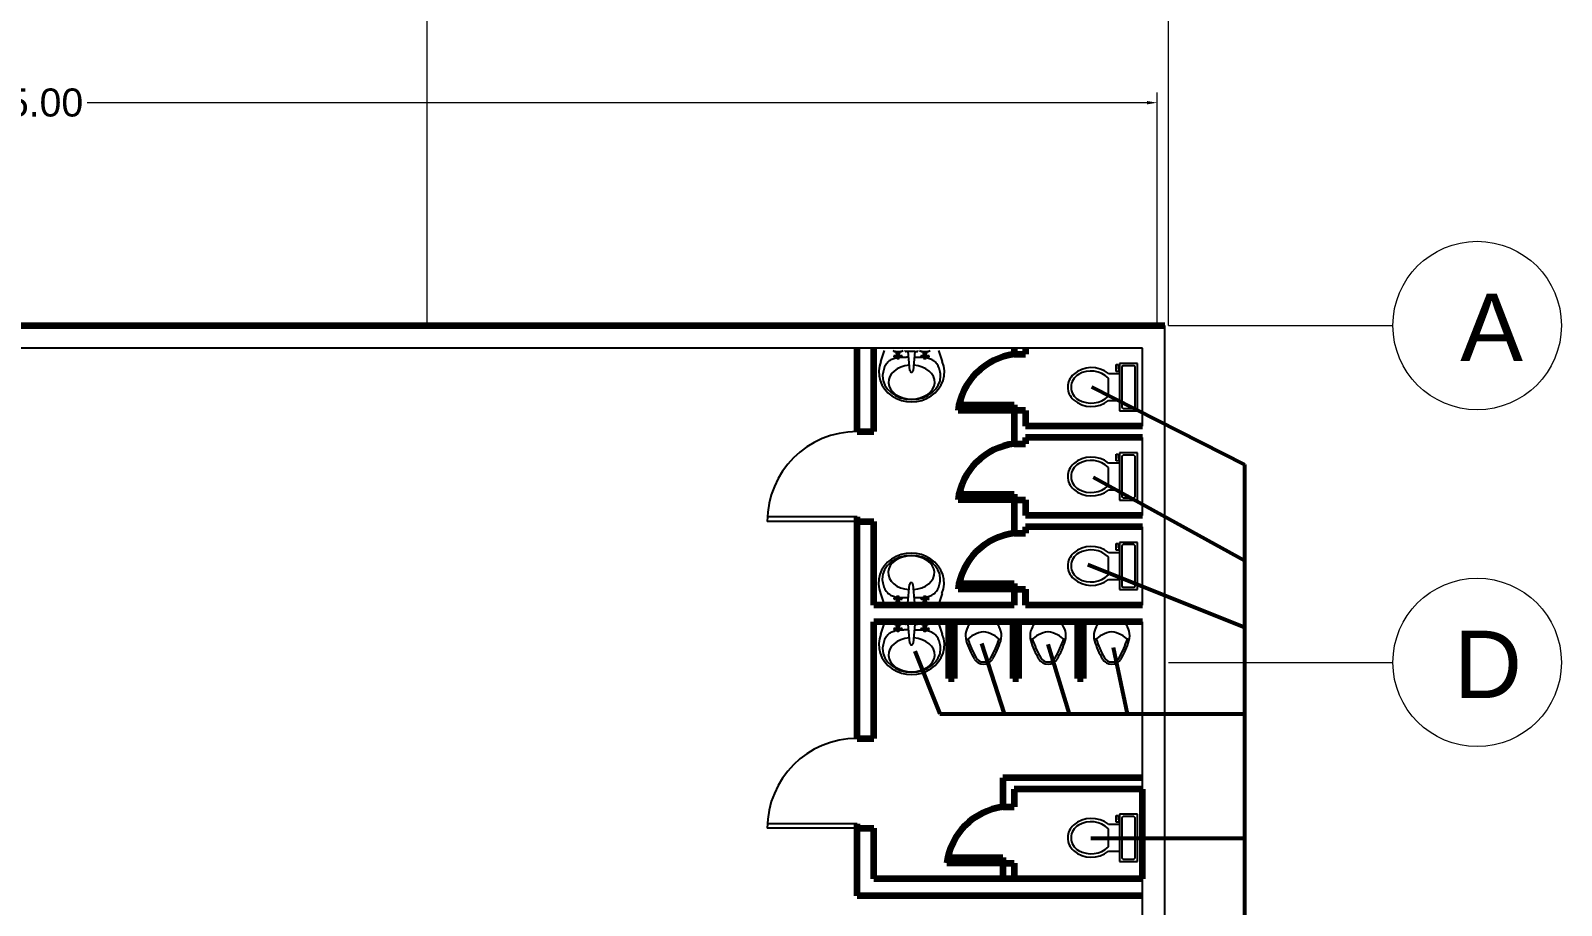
# Model space of a CAD drawing. Header units: millimetres. Extents: x 2391 to 3323, y 1596 to 2537.
# Drawn here: x 2772.21 to 2799.48, y 2111.78 to 2127.35 of the extents above; entities that cross this region are included whole.
import ezdxf

# ---------------------------------------------------------------- set-up
doc = ezdxf.new("R2010")
doc.units = ezdxf.units.MM
for name, color, linetype in [('dimensions', 203, 'Continuous'), ('doors', 31, 'Continuous'), ('doors and windows schedule', 11, 'Continuous'), ('exterior wall', 140, 'Continuous'), ('interior wall', 191, 'Continuous'), ('Lightning text', 211, 'Continuous'), ('Plumbing symbols', 30, 'Continuous')]:
    doc.layers.add(name, color=color, linetype=linetype)
doc.styles.get("Standard").update_dxf_attribs({"font": 'arial.ttf'})

msp = doc.modelspace()

# ---------------------------------------------------------------- linework, layer by layer
at = {"color": 0, "linetype": 'ByBlock'}
for p, q in [((2787.356, 2121.464), (2787.422, 2121.66)), ((2787.568, 2121.66), (2787.586, 2121.648)), ((2787.586, 2121.648), (2787.602, 2121.642)), ((2787.602, 2121.642), (2787.722, 2121.642)), ((2787.615, 2121.637), (2787.602, 2121.642)), ((2787.625, 2121.628), (2787.615, 2121.637)), ((2787.633, 2121.617), (2787.625, 2121.628)), ((2787.692, 2121.62), (2787.632, 2121.62)), ((2787.638, 2121.604), (2787.633, 2121.617)), ((2787.639, 2121.582), (2787.634, 2121.568)), ((2787.639, 2121.59), (2787.638, 2121.604)), ((2787.684, 2121.59), (2787.639, 2121.59)), ((2787.639, 2121.59), (2787.639, 2121.582)), ((2787.639, 2121.582), (2787.684, 2121.582)), ((2787.685, 2121.602), (2787.684, 2121.59)), ((2787.684, 2121.582), (2787.684, 2121.59)), ((2787.69, 2121.568), (2787.684, 2121.582)), ((2787.689, 2121.615), (2787.685, 2121.602)), ((2787.696, 2121.625), (2787.689, 2121.615)), ((2787.705, 2121.634), (2787.696, 2121.625)), ((2787.717, 2121.64), (2787.705, 2121.634)), ((2787.729, 2121.642), (2787.717, 2121.64)), ((2787.722, 2121.642), (2787.733, 2121.643)), ((2787.733, 2121.643), (2787.744, 2121.649)), ((2787.744, 2121.649), (2787.754, 2121.66)), ((2787.784, 2121.66), (2787.785, 2121.652)), ((2787.785, 2121.652), (2787.788, 2121.646)), ((2787.788, 2121.646), (2787.793, 2121.64)), ((2787.793, 2121.64), (2787.799, 2121.637)), ((2787.799, 2121.637), (2787.807, 2121.637)), ((2787.844, 2121.637), (2787.807, 2121.637)), ((2787.964, 2121.637), (2787.844, 2121.637)), ((2787.874, 2121.3), (2787.844, 2121.637)), ((2787.964, 2121.637), (2787.934, 2121.3)), ((2787.964, 2121.637), (2787.994, 2121.637)), ((2787.994, 2121.637), (2788.002, 2121.637)), ((2788.002, 2121.637), (2788.009, 2121.64)), ((2788.009, 2121.64), (2788.014, 2121.645)), ((2788.014, 2121.645), (2788.017, 2121.652)), ((2788.017, 2121.652), (2788.017, 2121.66)), ((2788.048, 2121.66), (2788.066, 2121.648)), ((2788.066, 2121.648), (2788.082, 2121.642)), ((2788.082, 2121.642), (2788.202, 2121.642)), ((2788.095, 2121.637), (2788.082, 2121.642)), ((2788.105, 2121.628), (2788.095, 2121.637)), ((2788.114, 2121.617), (2788.105, 2121.628)), ((2788.172, 2121.62), (2788.112, 2121.62)), ((2788.118, 2121.604), (2788.114, 2121.617)), ((2788.119, 2121.582), (2788.114, 2121.568)), ((2788.119, 2121.59), (2788.118, 2121.604)), ((2788.164, 2121.59), (2788.119, 2121.59)), ((2788.119, 2121.59), (2788.119, 2121.582)), ((2788.119, 2121.582), (2788.164, 2121.582)), ((2788.165, 2121.602), (2788.164, 2121.59)), ((2788.164, 2121.582), (2788.164, 2121.59)), ((2788.17, 2121.568), (2788.164, 2121.582)), ((2788.169, 2121.615), (2788.165, 2121.602)), ((2788.176, 2121.625), (2788.169, 2121.615)), ((2788.186, 2121.634), (2788.176, 2121.625)), ((2788.197, 2121.64), (2788.186, 2121.634)), ((2788.209, 2121.642), (2788.197, 2121.64)), ((2788.202, 2121.642), (2788.214, 2121.643)), ((2788.214, 2121.643), (2788.224, 2121.649)), ((2788.224, 2121.649), (2788.234, 2121.66)), ((2788.452, 2121.464), (2788.387, 2121.66)), ((2787.402, 2121.295), (2787.396, 2121.27)), ((2787.408, 2121.319), (2787.402, 2121.295)), ((2787.416, 2121.342), (2787.408, 2121.319)), ((2787.424, 2121.364), (2787.416, 2121.342)), ((2787.434, 2121.384), (2787.424, 2121.364)), ((2787.424, 2121.364), (2787.424, 2121.364)), ((2787.444, 2121.402), (2787.434, 2121.384)), ((2787.455, 2121.418), (2787.444, 2121.402)), ((2787.467, 2121.434), (2787.455, 2121.418)), ((2787.479, 2121.447), (2787.467, 2121.434)), ((2787.493, 2121.46), (2787.479, 2121.447)), ((2787.507, 2121.471), (2787.493, 2121.46)), ((2787.521, 2121.482), (2787.507, 2121.471)), ((2787.537, 2121.491), (2787.521, 2121.482)), ((2787.521, 2121.482), (2787.521, 2121.482)), ((2787.553, 2121.499), (2787.537, 2121.491)), ((2787.569, 2121.506), (2787.553, 2121.499)), ((2787.586, 2121.512), (2787.569, 2121.506)), ((2787.603, 2121.517), (2787.586, 2121.512)), ((2787.589, 2121.56), (2787.587, 2121.552)), ((2787.587, 2121.552), (2787.589, 2121.545)), ((2787.594, 2121.565), (2787.589, 2121.56)), ((2787.589, 2121.545), (2787.594, 2121.539)), ((2787.602, 2121.567), (2787.594, 2121.565)), ((2787.594, 2121.539), (2787.602, 2121.537)), ((2787.609, 2121.565), (2787.602, 2121.567)), ((2787.602, 2121.537), (2787.609, 2121.539)), ((2787.621, 2121.522), (2787.603, 2121.517)), ((2787.615, 2121.56), (2787.609, 2121.565)), ((2787.609, 2121.539), (2787.615, 2121.545)), ((2787.632, 2121.56), (2787.615, 2121.56)), ((2787.617, 2121.552), (2787.615, 2121.56)), ((2787.615, 2121.545), (2787.617, 2121.552)), ((2787.632, 2121.545), (2787.615, 2121.545)), ((2787.638, 2121.526), (2787.621, 2121.522)), ((2787.634, 2121.568), (2787.632, 2121.552)), ((2787.632, 2121.552), (2787.634, 2121.537)), ((2787.634, 2121.537), (2787.639, 2121.522)), ((2787.639, 2121.522), (2787.65, 2121.517)), ((2787.649, 2121.56), (2787.647, 2121.552)), ((2787.647, 2121.552), (2787.649, 2121.545)), ((2787.654, 2121.565), (2787.649, 2121.56)), ((2787.649, 2121.545), (2787.654, 2121.539)), ((2787.65, 2121.517), (2787.662, 2121.515)), ((2787.662, 2121.567), (2787.654, 2121.565)), ((2787.654, 2121.539), (2787.662, 2121.537)), ((2787.669, 2121.565), (2787.662, 2121.567)), ((2787.662, 2121.537), (2787.669, 2121.539)), ((2787.662, 2121.515), (2787.674, 2121.517)), ((2787.675, 2121.56), (2787.669, 2121.565)), ((2787.669, 2121.539), (2787.675, 2121.545)), ((2787.674, 2121.517), (2787.684, 2121.522)), ((2787.677, 2121.552), (2787.675, 2121.56)), ((2787.675, 2121.545), (2787.677, 2121.552)), ((2787.684, 2121.522), (2787.69, 2121.537)), ((2787.691, 2121.533), (2787.688, 2121.532)), ((2787.692, 2121.552), (2787.69, 2121.568)), ((2787.69, 2121.537), (2787.692, 2121.552)), ((2787.691, 2121.56), (2787.709, 2121.56)), ((2787.709, 2121.545), (2787.691, 2121.545)), ((2787.708, 2121.534), (2787.691, 2121.533)), ((2787.709, 2121.56), (2787.707, 2121.552)), ((2787.707, 2121.552), (2787.709, 2121.545)), ((2787.725, 2121.535), (2787.708, 2121.534)), ((2787.714, 2121.565), (2787.709, 2121.56)), ((2787.709, 2121.545), (2787.714, 2121.539)), ((2787.722, 2121.567), (2787.714, 2121.565)), ((2787.714, 2121.539), (2787.722, 2121.537)), ((2787.729, 2121.565), (2787.722, 2121.567)), ((2787.722, 2121.537), (2787.729, 2121.539)), ((2787.741, 2121.535), (2787.725, 2121.535)), ((2787.735, 2121.56), (2787.729, 2121.565)), ((2787.729, 2121.539), (2787.735, 2121.545)), ((2787.737, 2121.552), (2787.735, 2121.56)), ((2787.735, 2121.545), (2787.737, 2121.552)), ((2787.758, 2121.535), (2787.741, 2121.535)), ((2787.774, 2121.535), (2787.758, 2121.535)), ((2787.79, 2121.535), (2787.774, 2121.535)), ((2787.79, 2121.535), (2787.79, 2121.535)), ((2787.805, 2121.535), (2787.79, 2121.535)), ((2787.82, 2121.536), (2787.805, 2121.535)), ((2787.835, 2121.536), (2787.82, 2121.536)), ((2787.853, 2121.536), (2787.835, 2121.536)), ((2787.874, 2121.3), (2787.876, 2121.29)), ((2787.933, 2121.29), (2787.934, 2121.3)), ((2787.972, 2121.535), (2787.955, 2121.535)), ((2787.989, 2121.535), (2787.972, 2121.535)), ((2788.005, 2121.535), (2787.989, 2121.535)), ((2788.021, 2121.535), (2788.005, 2121.535)), ((2788.036, 2121.535), (2788.021, 2121.535)), ((2788.036, 2121.535), (2788.036, 2121.535)), ((2788.052, 2121.535), (2788.036, 2121.535)), ((2788.067, 2121.535), (2788.052, 2121.535)), ((2788.069, 2121.56), (2788.067, 2121.552)), ((2788.067, 2121.552), (2788.069, 2121.545)), ((2788.081, 2121.535), (2788.067, 2121.535)), ((2788.074, 2121.565), (2788.069, 2121.56)), ((2788.069, 2121.545), (2788.074, 2121.539)), ((2788.082, 2121.567), (2788.074, 2121.565)), ((2788.074, 2121.539), (2788.082, 2121.537)), ((2788.096, 2121.534), (2788.081, 2121.535)), ((2788.089, 2121.565), (2788.082, 2121.567)), ((2788.082, 2121.537), (2788.089, 2121.539)), ((2788.095, 2121.56), (2788.089, 2121.565)), ((2788.089, 2121.539), (2788.095, 2121.545)), ((2788.097, 2121.552), (2788.095, 2121.56)), ((2788.112, 2121.56), (2788.095, 2121.56)), ((2788.095, 2121.545), (2788.097, 2121.552)), ((2788.112, 2121.545), (2788.095, 2121.545)), ((2788.115, 2121.533), (2788.096, 2121.534)), ((2788.114, 2121.568), (2788.112, 2121.552)), ((2788.112, 2121.552), (2788.114, 2121.537)), ((2788.114, 2121.537), (2788.119, 2121.522)), ((2788.119, 2121.522), (2788.13, 2121.517)), ((2788.129, 2121.56), (2788.127, 2121.552)), ((2788.127, 2121.552), (2788.129, 2121.545)), ((2788.134, 2121.565), (2788.129, 2121.56)), ((2788.129, 2121.545), (2788.134, 2121.539)), ((2788.13, 2121.517), (2788.142, 2121.515)), ((2788.142, 2121.567), (2788.134, 2121.565)), ((2788.134, 2121.539), (2788.142, 2121.537)), ((2788.149, 2121.565), (2788.142, 2121.567)), ((2788.142, 2121.537), (2788.149, 2121.539)), ((2788.142, 2121.515), (2788.154, 2121.517)), ((2788.155, 2121.56), (2788.149, 2121.565)), ((2788.149, 2121.539), (2788.155, 2121.545)), ((2788.154, 2121.517), (2788.164, 2121.522)), ((2788.157, 2121.552), (2788.155, 2121.56)), ((2788.155, 2121.545), (2788.157, 2121.552)), ((2788.164, 2121.522), (2788.17, 2121.537)), ((2788.173, 2121.526), (2788.166, 2121.527)), ((2788.172, 2121.552), (2788.17, 2121.568)), ((2788.17, 2121.537), (2788.172, 2121.552)), ((2788.171, 2121.56), (2788.189, 2121.56)), ((2788.189, 2121.545), (2788.171, 2121.545)), ((2788.19, 2121.522), (2788.173, 2121.526)), ((2788.189, 2121.56), (2788.187, 2121.552)), ((2788.187, 2121.552), (2788.189, 2121.545)), ((2788.194, 2121.565), (2788.189, 2121.56)), ((2788.189, 2121.545), (2788.194, 2121.539)), ((2788.206, 2121.517), (2788.19, 2121.522)), ((2788.202, 2121.567), (2788.194, 2121.565)), ((2788.194, 2121.539), (2788.202, 2121.537)), ((2788.209, 2121.565), (2788.202, 2121.567)), ((2788.202, 2121.537), (2788.209, 2121.539)), ((2788.223, 2121.512), (2788.206, 2121.517)), ((2788.215, 2121.56), (2788.209, 2121.565)), ((2788.209, 2121.539), (2788.215, 2121.545)), ((2788.217, 2121.552), (2788.215, 2121.56)), ((2788.215, 2121.545), (2788.217, 2121.552)), ((2788.239, 2121.506), (2788.223, 2121.512)), ((2788.256, 2121.499), (2788.239, 2121.506)), ((2788.272, 2121.491), (2788.256, 2121.499)), ((2788.287, 2121.482), (2788.272, 2121.491)), ((2788.287, 2121.482), (2788.287, 2121.482)), ((2788.302, 2121.471), (2788.287, 2121.482)), ((2788.316, 2121.46), (2788.302, 2121.471)), ((2788.329, 2121.447), (2788.316, 2121.46)), ((2788.342, 2121.434), (2788.329, 2121.447)), ((2788.354, 2121.418), (2788.342, 2121.434)), ((2788.365, 2121.402), (2788.354, 2121.418)), ((2788.375, 2121.384), (2788.365, 2121.402)), ((2788.384, 2121.364), (2788.375, 2121.384)), ((2788.384, 2121.364), (2788.384, 2121.364)), ((2788.393, 2121.342), (2788.384, 2121.364)), ((2788.4, 2121.319), (2788.393, 2121.342)), ((2788.407, 2121.295), (2788.4, 2121.319)), ((2788.412, 2121.27), (2788.407, 2121.295)), ((2791.546, 2121.406), (2791.586, 2121.406)), ((2791.546, 2121.286), (2791.546, 2121.406)), ((2791.586, 2121.406), (2791.586, 2121.326)), ((2791.586, 2121.326), (2791.606, 2121.326)), ((2791.606, 2121.426), (2791.606, 2120.586)), ((2791.926, 2121.426), (2791.606, 2121.426)), ((2791.646, 2121.346), (2791.646, 2120.666)), ((2791.846, 2121.386), (2791.686, 2121.386)), ((2791.886, 2120.666), (2791.886, 2121.346)), ((2791.926, 2120.586), (2791.926, 2121.426)), ((2787.389, 2121.218), (2787.387, 2121.205)), ((2787.392, 2121.244), (2787.389, 2121.218)), ((2787.396, 2121.27), (2787.392, 2121.244)), ((2787.876, 2121.29), (2787.88, 2121.282)), ((2787.88, 2121.282), (2787.887, 2121.275)), ((2787.887, 2121.275), (2787.895, 2121.271)), ((2787.895, 2121.271), (2787.904, 2121.27)), ((2787.904, 2121.27), (2787.914, 2121.271)), ((2787.914, 2121.271), (2787.922, 2121.275)), ((2787.922, 2121.275), (2787.929, 2121.282)), ((2787.929, 2121.282), (2787.933, 2121.29)), ((2788.417, 2121.244), (2788.412, 2121.27)), ((2788.42, 2121.218), (2788.417, 2121.244)), ((2788.421, 2121.205), (2788.42, 2121.218)), ((2791.412, 2121.246), (2791.606, 2121.246)), ((2791.412, 2120.846), (2791.412, 2121.166)), ((2791.606, 2121.286), (2791.546, 2121.286)), ((2791.412, 2120.766), (2791.606, 2120.766)), ((2791.606, 2120.586), (2791.926, 2120.586)), ((2791.686, 2120.626), (2791.846, 2120.626)), ((2791.546, 2119.814), (2791.586, 2119.814)), ((2791.546, 2119.694), (2791.546, 2119.814)), ((2791.606, 2119.694), (2791.546, 2119.694)), ((2791.586, 2119.814), (2791.586, 2119.734)), ((2791.586, 2119.734), (2791.606, 2119.734)), ((2791.606, 2119.834), (2791.606, 2118.994)), ((2791.926, 2119.834), (2791.606, 2119.834)), ((2791.646, 2119.754), (2791.646, 2119.074)), ((2791.846, 2119.794), (2791.686, 2119.794)), ((2791.886, 2119.074), (2791.886, 2119.754)), ((2791.926, 2118.994), (2791.926, 2119.834)), ((2791.412, 2119.654), (2791.606, 2119.654)), ((2791.412, 2119.254), (2791.412, 2119.574)), ((2791.412, 2119.174), (2791.606, 2119.174)), ((2791.606, 2118.994), (2791.926, 2118.994)), ((2791.686, 2119.034), (2791.846, 2119.034)), ((2791.412, 2118.061), (2791.606, 2118.061)), ((2791.546, 2118.221), (2791.586, 2118.221)), ((2791.546, 2118.101), (2791.546, 2118.221)), ((2791.606, 2118.101), (2791.546, 2118.101)), ((2791.586, 2118.221), (2791.586, 2118.141)), ((2791.586, 2118.141), (2791.606, 2118.141)), ((2791.606, 2118.241), (2791.606, 2117.401)), ((2791.926, 2118.241), (2791.606, 2118.241)), ((2791.646, 2118.161), (2791.646, 2117.481)), ((2791.846, 2118.201), (2791.686, 2118.201)), ((2791.886, 2117.481), (2791.886, 2118.161)), ((2791.926, 2117.401), (2791.926, 2118.241)), ((2791.412, 2117.661), (2791.412, 2117.981)), ((2787.382, 2117.588), (2787.383, 2117.575)), ((2787.383, 2117.575), (2787.386, 2117.548)), ((2787.386, 2117.548), (2787.39, 2117.522)), ((2787.39, 2117.522), (2787.396, 2117.497)), ((2787.396, 2117.497), (2787.403, 2117.473)), ((2787.838, 2117.155), (2787.868, 2117.493)), ((2787.87, 2117.502), (2787.868, 2117.493)), ((2787.874, 2117.511), (2787.87, 2117.502)), ((2787.881, 2117.517), (2787.874, 2117.511)), ((2787.889, 2117.521), (2787.881, 2117.517)), ((2787.898, 2117.523), (2787.889, 2117.521)), ((2787.908, 2117.521), (2787.898, 2117.523)), ((2787.916, 2117.517), (2787.908, 2117.521)), ((2787.923, 2117.511), (2787.916, 2117.517)), ((2787.927, 2117.502), (2787.923, 2117.511)), ((2787.928, 2117.493), (2787.927, 2117.502)), ((2787.928, 2117.493), (2787.958, 2117.155)), ((2788.394, 2117.473), (2788.401, 2117.497)), ((2788.401, 2117.497), (2788.406, 2117.522)), ((2788.406, 2117.522), (2788.411, 2117.548)), ((2788.411, 2117.548), (2788.414, 2117.575)), ((2788.414, 2117.575), (2788.415, 2117.588)), ((2791.412, 2117.581), (2791.606, 2117.581)), ((2787.351, 2117.329), (2787.416, 2117.133)), ((2787.403, 2117.473), (2787.41, 2117.45)), ((2787.41, 2117.45), (2787.419, 2117.429)), ((2787.419, 2117.429), (2787.428, 2117.409)), ((2787.419, 2117.429), (2787.419, 2117.429)), ((2787.428, 2117.409), (2787.438, 2117.391)), ((2787.438, 2117.391), (2787.449, 2117.374)), ((2787.449, 2117.374), (2787.461, 2117.359)), ((2787.461, 2117.359), (2787.473, 2117.345)), ((2787.473, 2117.345), (2787.487, 2117.332)), ((2787.487, 2117.332), (2787.501, 2117.321)), ((2787.501, 2117.321), (2787.516, 2117.311)), ((2787.516, 2117.311), (2787.531, 2117.302)), ((2787.516, 2117.311), (2787.516, 2117.311)), ((2787.531, 2117.302), (2787.547, 2117.294)), ((2787.547, 2117.294), (2787.563, 2117.287)), ((2787.563, 2117.287), (2787.58, 2117.28)), ((2787.58, 2117.28), (2787.597, 2117.275)), ((2787.588, 2117.248), (2787.586, 2117.24)), ((2787.586, 2117.24), (2787.588, 2117.233)), ((2787.593, 2117.253), (2787.588, 2117.248)), ((2787.588, 2117.233), (2787.593, 2117.227)), ((2787.601, 2117.255), (2787.593, 2117.253)), ((2787.593, 2117.227), (2787.601, 2117.225)), ((2787.597, 2117.275), (2787.613, 2117.271)), ((2787.608, 2117.253), (2787.601, 2117.255)), ((2787.601, 2117.225), (2787.608, 2117.227)), ((2787.614, 2117.248), (2787.608, 2117.253)), ((2787.608, 2117.227), (2787.614, 2117.233)), ((2787.613, 2117.271), (2787.63, 2117.267)), ((2787.614, 2117.248), (2787.631, 2117.248)), ((2787.616, 2117.24), (2787.614, 2117.248)), ((2787.614, 2117.233), (2787.616, 2117.24)), ((2787.631, 2117.233), (2787.614, 2117.233)), ((2787.63, 2117.267), (2787.637, 2117.266)), ((2787.633, 2117.256), (2787.631, 2117.24)), ((2787.631, 2117.24), (2787.633, 2117.225)), ((2787.638, 2117.27), (2787.633, 2117.256)), ((2787.633, 2117.225), (2787.638, 2117.21)), ((2787.649, 2117.276), (2787.638, 2117.27)), ((2787.683, 2117.21), (2787.638, 2117.21)), ((2787.638, 2117.21), (2787.638, 2117.203)), ((2787.648, 2117.248), (2787.646, 2117.24)), ((2787.646, 2117.24), (2787.648, 2117.233)), ((2787.653, 2117.253), (2787.648, 2117.248)), ((2787.648, 2117.233), (2787.653, 2117.227)), ((2787.661, 2117.278), (2787.649, 2117.276)), ((2787.661, 2117.255), (2787.653, 2117.253)), ((2787.653, 2117.227), (2787.661, 2117.225)), ((2787.673, 2117.276), (2787.661, 2117.278)), ((2787.668, 2117.253), (2787.661, 2117.255)), ((2787.661, 2117.225), (2787.668, 2117.227)), ((2787.674, 2117.248), (2787.668, 2117.253)), ((2787.668, 2117.227), (2787.674, 2117.233)), ((2787.683, 2117.27), (2787.673, 2117.276)), ((2787.676, 2117.24), (2787.674, 2117.248)), ((2787.674, 2117.233), (2787.676, 2117.24)), ((2787.689, 2117.256), (2787.683, 2117.27)), ((2787.683, 2117.21), (2787.689, 2117.225)), ((2787.683, 2117.203), (2787.683, 2117.21)), ((2787.688, 2117.259), (2787.707, 2117.258)), ((2787.691, 2117.24), (2787.689, 2117.256)), ((2787.689, 2117.225), (2787.691, 2117.24)), ((2787.69, 2117.248), (2787.708, 2117.248)), ((2787.69, 2117.233), (2787.708, 2117.233)), ((2787.708, 2117.248), (2787.706, 2117.24)), ((2787.706, 2117.24), (2787.708, 2117.233)), ((2787.707, 2117.258), (2787.721, 2117.258)), ((2787.713, 2117.253), (2787.708, 2117.248)), ((2787.708, 2117.233), (2787.713, 2117.227)), ((2787.721, 2117.255), (2787.713, 2117.253)), ((2787.713, 2117.227), (2787.721, 2117.225)), ((2787.721, 2117.258), (2787.736, 2117.257)), ((2787.728, 2117.253), (2787.721, 2117.255)), ((2787.721, 2117.225), (2787.728, 2117.227)), ((2787.734, 2117.248), (2787.728, 2117.253)), ((2787.728, 2117.227), (2787.734, 2117.233)), ((2787.736, 2117.24), (2787.734, 2117.248)), ((2787.734, 2117.233), (2787.736, 2117.24)), ((2787.736, 2117.257), (2787.751, 2117.257)), ((2787.751, 2117.257), (2787.767, 2117.257)), ((2787.767, 2117.257), (2787.782, 2117.257)), ((2787.767, 2117.257), (2787.767, 2117.257)), ((2787.782, 2117.257), (2787.798, 2117.257)), ((2787.798, 2117.257), (2787.814, 2117.257)), ((2787.814, 2117.257), (2787.83, 2117.257)), ((2787.83, 2117.257), (2787.847, 2117.257)), ((2787.949, 2117.257), (2787.968, 2117.257)), ((2787.968, 2117.257), (2787.983, 2117.257)), ((2787.983, 2117.257), (2787.998, 2117.257)), ((2787.998, 2117.257), (2788.013, 2117.257)), ((2788.013, 2117.257), (2788.029, 2117.257)), ((2788.013, 2117.257), (2788.013, 2117.257)), ((2788.029, 2117.257), (2788.045, 2117.257)), ((2788.045, 2117.257), (2788.061, 2117.257)), ((2788.061, 2117.257), (2788.078, 2117.258)), ((2788.068, 2117.248), (2788.066, 2117.24)), ((2788.066, 2117.24), (2788.068, 2117.233)), ((2788.074, 2117.253), (2788.068, 2117.248)), ((2788.068, 2117.233), (2788.074, 2117.227)), ((2788.081, 2117.255), (2788.074, 2117.253)), ((2788.074, 2117.227), (2788.081, 2117.225)), ((2788.078, 2117.258), (2788.095, 2117.259)), ((2788.088, 2117.253), (2788.081, 2117.255)), ((2788.081, 2117.225), (2788.088, 2117.227)), ((2788.094, 2117.248), (2788.088, 2117.253)), ((2788.088, 2117.227), (2788.094, 2117.233)), ((2788.096, 2117.24), (2788.094, 2117.248)), ((2788.094, 2117.248), (2788.111, 2117.248)), ((2788.094, 2117.233), (2788.096, 2117.24)), ((2788.111, 2117.233), (2788.094, 2117.233)), ((2788.095, 2117.259), (2788.112, 2117.26)), ((2788.113, 2117.256), (2788.111, 2117.24)), ((2788.111, 2117.24), (2788.113, 2117.225)), ((2788.112, 2117.26), (2788.115, 2117.26)), ((2788.119, 2117.27), (2788.113, 2117.256)), ((2788.113, 2117.225), (2788.119, 2117.21)), ((2788.129, 2117.276), (2788.119, 2117.27)), ((2788.164, 2117.21), (2788.119, 2117.21)), ((2788.119, 2117.21), (2788.119, 2117.203)), ((2788.128, 2117.248), (2788.126, 2117.24)), ((2788.126, 2117.24), (2788.128, 2117.233)), ((2788.133, 2117.253), (2788.128, 2117.248)), ((2788.128, 2117.233), (2788.133, 2117.227)), ((2788.141, 2117.278), (2788.129, 2117.276)), ((2788.141, 2117.255), (2788.133, 2117.253)), ((2788.133, 2117.227), (2788.141, 2117.225)), ((2788.153, 2117.276), (2788.141, 2117.278)), ((2788.149, 2117.253), (2788.141, 2117.255)), ((2788.141, 2117.225), (2788.149, 2117.227)), ((2788.154, 2117.248), (2788.149, 2117.253)), ((2788.149, 2117.227), (2788.154, 2117.233)), ((2788.164, 2117.27), (2788.153, 2117.276)), ((2788.156, 2117.24), (2788.154, 2117.248)), ((2788.154, 2117.233), (2788.156, 2117.24)), ((2788.169, 2117.256), (2788.164, 2117.27)), ((2788.164, 2117.21), (2788.169, 2117.225)), ((2788.164, 2117.203), (2788.164, 2117.21)), ((2788.165, 2117.267), (2788.182, 2117.27)), ((2788.171, 2117.24), (2788.169, 2117.256)), ((2788.169, 2117.225), (2788.171, 2117.24)), ((2788.171, 2117.248), (2788.188, 2117.248)), ((2788.171, 2117.233), (2788.188, 2117.233)), ((2788.182, 2117.27), (2788.199, 2117.275)), ((2788.188, 2117.248), (2788.186, 2117.24)), ((2788.186, 2117.24), (2788.188, 2117.233)), ((2788.194, 2117.253), (2788.188, 2117.248)), ((2788.188, 2117.233), (2788.194, 2117.227)), ((2788.201, 2117.255), (2788.194, 2117.253)), ((2788.194, 2117.227), (2788.201, 2117.225)), ((2788.199, 2117.275), (2788.216, 2117.28)), ((2788.209, 2117.253), (2788.201, 2117.255)), ((2788.201, 2117.225), (2788.209, 2117.227)), ((2788.214, 2117.248), (2788.209, 2117.253)), ((2788.209, 2117.227), (2788.214, 2117.233)), ((2788.216, 2117.24), (2788.214, 2117.248)), ((2788.214, 2117.233), (2788.216, 2117.24)), ((2788.216, 2117.28), (2788.233, 2117.287)), ((2788.233, 2117.287), (2788.25, 2117.294)), ((2788.25, 2117.294), (2788.266, 2117.302)), ((2788.266, 2117.302), (2788.281, 2117.311)), ((2788.281, 2117.311), (2788.296, 2117.321)), ((2788.281, 2117.311), (2788.281, 2117.311)), ((2788.296, 2117.321), (2788.31, 2117.332)), ((2788.31, 2117.332), (2788.323, 2117.345)), ((2788.323, 2117.345), (2788.336, 2117.359)), ((2788.336, 2117.359), (2788.348, 2117.374)), ((2788.348, 2117.374), (2788.359, 2117.391)), ((2788.359, 2117.391), (2788.369, 2117.409)), ((2788.369, 2117.409), (2788.378, 2117.429)), ((2788.378, 2117.429), (2788.387, 2117.45)), ((2788.378, 2117.429), (2788.378, 2117.429)), ((2788.446, 2117.329), (2788.381, 2117.133)), ((2788.387, 2117.45), (2788.394, 2117.473)), ((2791.606, 2117.401), (2791.926, 2117.401)), ((2791.686, 2117.441), (2791.846, 2117.441)), ((2787.579, 2117.144), (2787.569, 2117.133)), ((2787.589, 2117.149), (2787.579, 2117.144)), ((2787.601, 2117.15), (2787.589, 2117.149)), ((2787.593, 2117.15), (2787.606, 2117.153)), ((2787.721, 2117.15), (2787.601, 2117.15)), ((2787.606, 2117.153), (2787.617, 2117.159)), ((2787.617, 2117.159), (2787.627, 2117.167)), ((2787.627, 2117.167), (2787.634, 2117.178)), ((2787.631, 2117.173), (2787.691, 2117.173)), ((2787.634, 2117.178), (2787.638, 2117.19)), ((2787.638, 2117.19), (2787.638, 2117.203)), ((2787.638, 2117.203), (2787.683, 2117.203)), ((2787.683, 2117.203), (2787.684, 2117.189)), ((2787.684, 2117.189), (2787.689, 2117.176)), ((2787.689, 2117.176), (2787.697, 2117.164)), ((2787.697, 2117.164), (2787.708, 2117.156)), ((2787.708, 2117.156), (2787.721, 2117.15)), ((2787.737, 2117.144), (2787.721, 2117.15)), ((2787.755, 2117.133), (2787.737, 2117.144)), ((2787.789, 2117.147), (2787.786, 2117.14)), ((2787.786, 2117.14), (2787.786, 2117.133)), ((2787.794, 2117.153), (2787.789, 2117.147)), ((2787.801, 2117.156), (2787.794, 2117.153)), ((2787.808, 2117.155), (2787.801, 2117.156)), ((2787.838, 2117.155), (2787.808, 2117.155)), ((2787.838, 2117.155), (2787.958, 2117.155)), ((2787.958, 2117.155), (2787.996, 2117.155)), ((2788.003, 2117.155), (2787.996, 2117.155)), ((2788.01, 2117.152), (2788.003, 2117.155)), ((2788.015, 2117.147), (2788.01, 2117.152)), ((2788.018, 2117.14), (2788.015, 2117.147)), ((2788.019, 2117.133), (2788.018, 2117.14)), ((2788.059, 2117.144), (2788.049, 2117.133)), ((2788.069, 2117.149), (2788.059, 2117.144)), ((2788.081, 2117.15), (2788.069, 2117.149)), ((2788.074, 2117.15), (2788.086, 2117.153)), ((2788.201, 2117.15), (2788.081, 2117.15)), ((2788.086, 2117.153), (2788.097, 2117.159)), ((2788.097, 2117.159), (2788.107, 2117.167)), ((2788.107, 2117.167), (2788.114, 2117.178)), ((2788.111, 2117.173), (2788.171, 2117.173)), ((2788.114, 2117.178), (2788.118, 2117.19)), ((2788.118, 2117.19), (2788.119, 2117.203)), ((2788.119, 2117.203), (2788.164, 2117.203)), ((2788.164, 2117.203), (2788.165, 2117.189)), ((2788.165, 2117.189), (2788.169, 2117.176)), ((2788.169, 2117.176), (2788.177, 2117.164)), ((2788.177, 2117.164), (2788.188, 2117.156)), ((2788.188, 2117.156), (2788.201, 2117.15)), ((2788.217, 2117.144), (2788.201, 2117.15)), ((2788.235, 2117.133), (2788.217, 2117.144)), ((2787.356, 2116.608), (2787.422, 2116.804)), ((2787.568, 2116.804), (2787.586, 2116.792)), ((2787.586, 2116.792), (2787.602, 2116.786)), ((2787.603, 2116.662), (2787.586, 2116.656)), ((2787.589, 2116.704), (2787.587, 2116.696)), ((2787.587, 2116.696), (2787.589, 2116.689)), ((2787.594, 2116.709), (2787.589, 2116.704)), ((2787.589, 2116.689), (2787.594, 2116.683)), ((2787.602, 2116.711), (2787.594, 2116.709)), ((2787.594, 2116.683), (2787.602, 2116.681)), ((2787.602, 2116.786), (2787.722, 2116.786)), ((2787.615, 2116.781), (2787.602, 2116.786)), ((2787.609, 2116.709), (2787.602, 2116.711)), ((2787.602, 2116.681), (2787.609, 2116.683)), ((2787.621, 2116.666), (2787.603, 2116.662)), ((2787.615, 2116.704), (2787.609, 2116.709)), ((2787.609, 2116.683), (2787.615, 2116.689)), ((2787.625, 2116.772), (2787.615, 2116.781)), ((2787.632, 2116.704), (2787.615, 2116.704)), ((2787.617, 2116.696), (2787.615, 2116.704)), ((2787.615, 2116.689), (2787.617, 2116.696)), ((2787.632, 2116.689), (2787.615, 2116.689)), ((2787.638, 2116.67), (2787.621, 2116.666)), ((2787.633, 2116.761), (2787.625, 2116.772)), ((2787.692, 2116.764), (2787.632, 2116.764)), ((2787.634, 2116.712), (2787.632, 2116.696)), ((2787.632, 2116.696), (2787.634, 2116.681)), ((2787.638, 2116.748), (2787.633, 2116.761)), ((2787.639, 2116.726), (2787.634, 2116.712)), ((2787.634, 2116.681), (2787.639, 2116.666)), ((2787.639, 2116.734), (2787.638, 2116.748)), ((2787.684, 2116.734), (2787.639, 2116.734)), ((2787.639, 2116.734), (2787.639, 2116.726)), ((2787.639, 2116.726), (2787.684, 2116.726)), ((2787.639, 2116.666), (2787.65, 2116.661)), ((2787.649, 2116.704), (2787.647, 2116.696)), ((2787.647, 2116.696), (2787.649, 2116.689)), ((2787.654, 2116.709), (2787.649, 2116.704)), ((2787.649, 2116.689), (2787.654, 2116.683)), ((2787.65, 2116.661), (2787.662, 2116.659)), ((2787.662, 2116.711), (2787.654, 2116.709)), ((2787.654, 2116.683), (2787.662, 2116.681)), ((2787.669, 2116.709), (2787.662, 2116.711)), ((2787.662, 2116.681), (2787.669, 2116.683)), ((2787.662, 2116.659), (2787.674, 2116.661)), ((2787.675, 2116.704), (2787.669, 2116.709)), ((2787.669, 2116.683), (2787.675, 2116.689)), ((2787.674, 2116.661), (2787.684, 2116.666)), ((2787.677, 2116.696), (2787.675, 2116.704)), ((2787.675, 2116.689), (2787.677, 2116.696)), ((2787.685, 2116.746), (2787.684, 2116.734)), ((2787.684, 2116.726), (2787.684, 2116.734)), ((2787.69, 2116.712), (2787.684, 2116.726)), ((2787.684, 2116.666), (2787.69, 2116.681)), ((2787.689, 2116.759), (2787.685, 2116.746)), ((2787.691, 2116.677), (2787.688, 2116.677)), ((2787.696, 2116.769), (2787.689, 2116.759)), ((2787.692, 2116.696), (2787.69, 2116.712)), ((2787.69, 2116.681), (2787.692, 2116.696)), ((2787.691, 2116.704), (2787.709, 2116.704)), ((2787.709, 2116.689), (2787.691, 2116.689)), ((2787.708, 2116.678), (2787.691, 2116.677)), ((2787.705, 2116.778), (2787.696, 2116.769)), ((2787.717, 2116.784), (2787.705, 2116.778)), ((2787.709, 2116.704), (2787.707, 2116.696)), ((2787.707, 2116.696), (2787.709, 2116.689)), ((2787.725, 2116.679), (2787.708, 2116.678)), ((2787.714, 2116.709), (2787.709, 2116.704)), ((2787.709, 2116.689), (2787.714, 2116.683)), ((2787.722, 2116.711), (2787.714, 2116.709)), ((2787.714, 2116.683), (2787.722, 2116.681)), ((2787.729, 2116.786), (2787.717, 2116.784)), ((2787.722, 2116.786), (2787.733, 2116.787)), ((2787.729, 2116.709), (2787.722, 2116.711)), ((2787.722, 2116.681), (2787.729, 2116.683)), ((2787.741, 2116.679), (2787.725, 2116.679)), ((2787.735, 2116.704), (2787.729, 2116.709)), ((2787.729, 2116.683), (2787.735, 2116.689)), ((2787.733, 2116.787), (2787.744, 2116.793)), ((2787.737, 2116.696), (2787.735, 2116.704)), ((2787.735, 2116.689), (2787.737, 2116.696)), ((2787.758, 2116.679), (2787.741, 2116.679)), ((2787.744, 2116.793), (2787.754, 2116.804)), ((2787.774, 2116.68), (2787.758, 2116.679)), ((2787.79, 2116.68), (2787.774, 2116.68)), ((2787.784, 2116.804), (2787.785, 2116.796)), ((2787.785, 2116.796), (2787.788, 2116.79)), ((2787.788, 2116.79), (2787.793, 2116.784)), ((2787.79, 2116.68), (2787.79, 2116.68)), ((2787.805, 2116.68), (2787.79, 2116.68)), ((2787.793, 2116.784), (2787.799, 2116.781)), ((2787.799, 2116.781), (2787.807, 2116.781)), ((2787.82, 2116.68), (2787.805, 2116.68)), ((2787.844, 2116.781), (2787.807, 2116.781)), ((2787.835, 2116.68), (2787.82, 2116.68)), ((2787.853, 2116.68), (2787.835, 2116.68)), ((2787.964, 2116.781), (2787.844, 2116.781)), ((2787.874, 2116.444), (2787.844, 2116.781)), ((2787.964, 2116.781), (2787.934, 2116.444)), ((2787.972, 2116.679), (2787.955, 2116.679)), ((2787.964, 2116.781), (2787.994, 2116.781)), ((2787.989, 2116.679), (2787.972, 2116.679)), ((2788.005, 2116.679), (2787.989, 2116.679)), ((2787.994, 2116.781), (2788.002, 2116.781)), ((2788.002, 2116.781), (2788.009, 2116.784)), ((2788.021, 2116.679), (2788.005, 2116.679)), ((2788.009, 2116.784), (2788.014, 2116.789)), ((2788.014, 2116.789), (2788.017, 2116.796)), ((2788.017, 2116.796), (2788.017, 2116.804)), ((2788.036, 2116.679), (2788.021, 2116.679)), ((2788.036, 2116.679), (2788.036, 2116.679)), ((2788.052, 2116.679), (2788.036, 2116.679)), ((2788.048, 2116.804), (2788.066, 2116.792)), ((2788.067, 2116.679), (2788.052, 2116.679)), ((2788.066, 2116.792), (2788.082, 2116.786)), ((2788.069, 2116.704), (2788.067, 2116.696)), ((2788.067, 2116.696), (2788.069, 2116.689)), ((2788.081, 2116.679), (2788.067, 2116.679)), ((2788.074, 2116.709), (2788.069, 2116.704)), ((2788.069, 2116.689), (2788.074, 2116.683)), ((2788.082, 2116.711), (2788.074, 2116.709)), ((2788.074, 2116.683), (2788.082, 2116.681)), ((2788.096, 2116.678), (2788.081, 2116.679)), ((2788.082, 2116.786), (2788.202, 2116.786)), ((2788.095, 2116.781), (2788.082, 2116.786)), ((2788.089, 2116.709), (2788.082, 2116.711)), ((2788.082, 2116.681), (2788.089, 2116.683)), ((2788.095, 2116.704), (2788.089, 2116.709)), ((2788.089, 2116.683), (2788.095, 2116.689)), ((2788.105, 2116.772), (2788.095, 2116.781)), ((2788.097, 2116.696), (2788.095, 2116.704)), ((2788.112, 2116.704), (2788.095, 2116.704)), ((2788.095, 2116.689), (2788.097, 2116.696)), ((2788.112, 2116.689), (2788.095, 2116.689)), ((2788.115, 2116.678), (2788.096, 2116.678)), ((2788.114, 2116.761), (2788.105, 2116.772)), ((2788.172, 2116.764), (2788.112, 2116.764)), ((2788.114, 2116.712), (2788.112, 2116.696)), ((2788.112, 2116.696), (2788.114, 2116.681)), ((2788.118, 2116.748), (2788.114, 2116.761)), ((2788.119, 2116.726), (2788.114, 2116.712)), ((2788.114, 2116.681), (2788.119, 2116.666)), ((2788.119, 2116.734), (2788.118, 2116.748)), ((2788.164, 2116.734), (2788.119, 2116.734)), ((2788.119, 2116.734), (2788.119, 2116.726)), ((2788.119, 2116.726), (2788.164, 2116.726)), ((2788.119, 2116.666), (2788.13, 2116.661)), ((2788.129, 2116.704), (2788.127, 2116.696)), ((2788.127, 2116.696), (2788.129, 2116.689)), ((2788.134, 2116.709), (2788.129, 2116.704)), ((2788.129, 2116.689), (2788.134, 2116.683)), ((2788.13, 2116.661), (2788.142, 2116.659)), ((2788.142, 2116.711), (2788.134, 2116.709)), ((2788.134, 2116.683), (2788.142, 2116.681)), ((2788.149, 2116.709), (2788.142, 2116.711)), ((2788.142, 2116.681), (2788.149, 2116.683)), ((2788.142, 2116.659), (2788.154, 2116.661)), ((2788.155, 2116.704), (2788.149, 2116.709)), ((2788.149, 2116.683), (2788.155, 2116.689)), ((2788.154, 2116.661), (2788.164, 2116.666)), ((2788.157, 2116.696), (2788.155, 2116.704)), ((2788.155, 2116.689), (2788.157, 2116.696)), ((2788.165, 2116.746), (2788.164, 2116.734)), ((2788.164, 2116.726), (2788.164, 2116.734)), ((2788.17, 2116.712), (2788.164, 2116.726)), ((2788.164, 2116.666), (2788.17, 2116.681)), ((2788.169, 2116.759), (2788.165, 2116.746)), ((2788.173, 2116.67), (2788.166, 2116.671)), ((2788.176, 2116.769), (2788.169, 2116.759)), ((2788.172, 2116.696), (2788.17, 2116.712)), ((2788.17, 2116.681), (2788.172, 2116.696)), ((2788.171, 2116.704), (2788.189, 2116.704)), ((2788.189, 2116.689), (2788.171, 2116.689)), ((2788.19, 2116.666), (2788.173, 2116.67)), ((2788.186, 2116.778), (2788.176, 2116.769)), ((2788.197, 2116.784), (2788.186, 2116.778)), ((2788.189, 2116.704), (2788.187, 2116.696)), ((2788.187, 2116.696), (2788.189, 2116.689)), ((2788.194, 2116.709), (2788.189, 2116.704)), ((2788.189, 2116.689), (2788.194, 2116.683)), ((2788.206, 2116.661), (2788.19, 2116.666)), ((2788.202, 2116.711), (2788.194, 2116.709)), ((2788.194, 2116.683), (2788.202, 2116.681)), ((2788.209, 2116.786), (2788.197, 2116.784)), ((2788.202, 2116.786), (2788.214, 2116.787)), ((2788.209, 2116.709), (2788.202, 2116.711)), ((2788.202, 2116.681), (2788.209, 2116.683)), ((2788.223, 2116.656), (2788.206, 2116.661)), ((2788.215, 2116.704), (2788.209, 2116.709)), ((2788.209, 2116.683), (2788.215, 2116.689)), ((2788.214, 2116.787), (2788.224, 2116.793)), ((2788.217, 2116.696), (2788.215, 2116.704)), ((2788.215, 2116.689), (2788.217, 2116.696)), ((2788.224, 2116.793), (2788.234, 2116.804)), ((2788.452, 2116.608), (2788.387, 2116.804)), ((2789.411, 2116.804), (2788.958, 2116.804)), ((2790.56, 2116.804), (2790.107, 2116.804)), ((2791.696, 2116.804), (2791.243, 2116.804)), ((2787.392, 2116.388), (2787.389, 2116.362)), ((2787.396, 2116.414), (2787.392, 2116.388)), ((2787.402, 2116.439), (2787.396, 2116.414)), ((2787.408, 2116.463), (2787.402, 2116.439)), ((2787.416, 2116.486), (2787.408, 2116.463)), ((2787.424, 2116.508), (2787.416, 2116.486)), ((2787.434, 2116.528), (2787.424, 2116.508)), ((2787.424, 2116.508), (2787.424, 2116.508)), ((2787.444, 2116.546), (2787.434, 2116.528)), ((2787.455, 2116.562), (2787.444, 2116.546)), ((2787.467, 2116.578), (2787.455, 2116.562)), ((2787.479, 2116.592), (2787.467, 2116.578)), ((2787.493, 2116.604), (2787.479, 2116.592)), ((2787.507, 2116.615), (2787.493, 2116.604)), ((2787.521, 2116.626), (2787.507, 2116.615)), ((2787.537, 2116.635), (2787.521, 2116.626)), ((2787.521, 2116.626), (2787.521, 2116.626)), ((2787.553, 2116.643), (2787.537, 2116.635)), ((2787.569, 2116.65), (2787.553, 2116.643)), ((2787.586, 2116.656), (2787.569, 2116.65)), ((2787.874, 2116.444), (2787.876, 2116.434)), ((2787.876, 2116.434), (2787.88, 2116.426)), ((2787.88, 2116.426), (2787.887, 2116.419)), ((2787.887, 2116.419), (2787.895, 2116.415)), ((2787.895, 2116.415), (2787.904, 2116.414)), ((2787.904, 2116.414), (2787.914, 2116.415)), ((2787.914, 2116.415), (2787.922, 2116.419)), ((2787.922, 2116.419), (2787.929, 2116.426)), ((2787.929, 2116.426), (2787.933, 2116.434)), ((2787.933, 2116.434), (2787.934, 2116.444)), ((2788.239, 2116.65), (2788.223, 2116.656)), ((2788.256, 2116.643), (2788.239, 2116.65)), ((2788.272, 2116.635), (2788.256, 2116.643)), ((2788.287, 2116.626), (2788.272, 2116.635)), ((2788.287, 2116.626), (2788.287, 2116.626)), ((2788.302, 2116.615), (2788.287, 2116.626)), ((2788.316, 2116.604), (2788.302, 2116.615)), ((2788.329, 2116.592), (2788.316, 2116.604)), ((2788.342, 2116.578), (2788.329, 2116.592)), ((2788.354, 2116.562), (2788.342, 2116.578)), ((2788.365, 2116.546), (2788.354, 2116.562)), ((2788.375, 2116.528), (2788.365, 2116.546)), ((2788.384, 2116.508), (2788.375, 2116.528)), ((2788.384, 2116.508), (2788.384, 2116.508)), ((2788.393, 2116.486), (2788.384, 2116.508)), ((2788.4, 2116.463), (2788.393, 2116.486)), ((2788.407, 2116.439), (2788.4, 2116.463)), ((2788.412, 2116.414), (2788.407, 2116.439)), ((2788.417, 2116.388), (2788.412, 2116.414)), ((2788.42, 2116.362), (2788.417, 2116.388)), ((2787.389, 2116.362), (2787.387, 2116.349)), ((2788.421, 2116.349), (2788.42, 2116.362)), ((2791.606, 2113.399), (2791.606, 2112.559)), ((2791.926, 2113.399), (2791.606, 2113.399)), ((2791.926, 2112.559), (2791.926, 2113.399)), ((2791.412, 2113.219), (2791.606, 2113.219)), ((2791.412, 2112.819), (2791.412, 2113.139)), ((2791.546, 2113.379), (2791.586, 2113.379)), ((2791.546, 2113.259), (2791.546, 2113.379)), ((2791.606, 2113.259), (2791.546, 2113.259)), ((2791.586, 2113.379), (2791.586, 2113.299)), ((2791.586, 2113.299), (2791.606, 2113.299)), ((2791.646, 2113.319), (2791.646, 2112.639)), ((2791.846, 2113.359), (2791.686, 2113.359)), ((2791.886, 2112.639), (2791.886, 2113.319)), ((2791.412, 2112.739), (2791.606, 2112.739)), ((2791.686, 2112.599), (2791.846, 2112.599)), ((2791.606, 2112.559), (2791.926, 2112.559))]:
    msp.add_line(p, q, dxfattribs=at)
for centre, radius, start, end in [((2791.108, 2120.865), 0.487, 51.4691, 131.0789), ((2791.681, 2121.351), 0.0354, 81.8699, 188.1301), ((2791.851, 2121.351), 0.0354, 351.8699, 98.1301), ((2790.986, 2121.006), 0.3, 131.0789, 228.9209), ((2791.004, 2121.006), 0.26, 119.5765, 240.4233), ((2791.099, 2120.838), 0.453, 46.3677, 119.5765), ((2791.108, 2121.147), 0.487, 228.9209, 308.5307), ((2791.099, 2121.174), 0.453, 240.4233, 313.6321), ((2791.681, 2120.661), 0.0354, 171.8699, 278.1301), ((2791.851, 2120.661), 0.0354, 261.8699, 8.1301), ((2791.108, 2119.273), 0.487, 51.4691, 131.0789), ((2791.099, 2119.246), 0.453, 46.3677, 119.5765), ((2791.681, 2119.759), 0.0354, 81.8699, 188.1301), ((2791.851, 2119.759), 0.0354, 351.8699, 98.1301), ((2790.986, 2119.414), 0.3, 131.0789, 228.9209), ((2791.004, 2119.414), 0.26, 119.5765, 240.4233), ((2791.108, 2119.554), 0.487, 228.9209, 308.5307), ((2791.099, 2119.582), 0.453, 240.4233, 313.6321), ((2791.681, 2119.069), 0.0354, 171.8699, 278.1301), ((2791.851, 2119.069), 0.0354, 261.8699, 8.1301), ((2790.986, 2117.821), 0.3, 131.0789, 228.9209), ((2791.004, 2117.821), 0.26, 119.5765, 240.4233), ((2791.108, 2117.681), 0.487, 51.4691, 131.0789), ((2791.099, 2117.653), 0.453, 46.3677, 119.5765), ((2791.681, 2118.166), 0.0354, 81.8699, 188.1301), ((2791.851, 2118.166), 0.0354, 351.8699, 98.1301), ((2791.108, 2117.962), 0.487, 228.9209, 308.5307), ((2791.099, 2117.989), 0.453, 240.4233, 313.6321), ((2791.681, 2117.476), 0.0354, 171.8699, 278.1301), ((2791.851, 2117.476), 0.0354, 261.8699, 8.1301), ((2789.185, 2116.578), 0.32, 135.0631, 196.3615), ((2789.185, 2116.578), 0.32, 343.6385, 44.9369), ((2790.334, 2116.578), 0.32, 135.0631, 196.3615), ((2790.334, 2116.578), 0.32, 343.6385, 44.9369), ((2791.469, 2116.578), 0.32, 135.0631, 196.3615), ((2791.469, 2116.578), 0.32, 343.6385, 44.9369), ((2789.247, 2116.156), 0.496, 97.1624, 138.0055), ((2790.196, 2116.873), 1.373, 196.2552, 211.1159), ((2790.196, 2116.873), 1.333, 195.294, 211.1159), ((2789.123, 2116.156), 0.496, 41.9945, 82.8376), ((2788.173, 2116.873), 1.333, 328.8841, 344.706), ((2788.173, 2116.873), 1.373, 328.8841, 343.7448), ((2790.395, 2116.156), 0.496, 97.1624, 138.0055), ((2791.345, 2116.873), 1.373, 196.2552, 211.1159), ((2791.345, 2116.873), 1.333, 195.294, 211.1159), ((2790.272, 2116.156), 0.496, 41.9945, 82.8376), ((2789.322, 2116.873), 1.333, 328.8841, 344.706), ((2789.322, 2116.873), 1.373, 328.8841, 343.7448), ((2791.531, 2116.156), 0.496, 97.1624, 138.0055), ((2792.48, 2116.873), 1.373, 196.2552, 211.1159), ((2792.48, 2116.873), 1.333, 195.294, 211.1159), ((2791.407, 2116.156), 0.496, 41.9945, 82.8376), ((2790.458, 2116.873), 1.333, 328.8841, 344.706), ((2790.458, 2116.873), 1.373, 328.8841, 343.7448), ((2789.185, 2116.262), 0.192, 211.1159, 328.8841), ((2789.185, 2116.262), 0.152, 211.1159, 328.8841), ((2790.334, 2116.262), 0.192, 211.1159, 328.8841), ((2790.334, 2116.262), 0.152, 211.1159, 328.8841), ((2791.469, 2116.262), 0.192, 211.1159, 328.8841), ((2791.469, 2116.262), 0.152, 211.1159, 328.8841), ((2790.986, 2112.979), 0.3, 131.0789, 228.9209), ((2791.004, 2112.979), 0.26, 119.5765, 240.4233), ((2791.108, 2112.838), 0.487, 51.4691, 131.0789), ((2791.099, 2112.811), 0.453, 46.3677, 119.5765), ((2791.681, 2113.324), 0.0354, 81.8699, 188.1301), ((2791.851, 2113.324), 0.0354, 351.8699, 98.1301), ((2791.108, 2113.12), 0.487, 228.9209, 308.5307), ((2791.099, 2113.147), 0.453, 240.4233, 313.6321), ((2791.681, 2112.634), 0.0354, 171.8699, 278.1301), ((2791.851, 2112.634), 0.0354, 261.8699, 8.1301)]:
    msp.add_arc(centre, radius, start, end, dxfattribs=at)
for centre, major_axis, ratio, start_param, end_param in [((2787.904, 2121.277), (0.584, 0), 0.916316, 2.786438, 6.63834), ((2787.904, 2121.094), (0.412, 0), 0.730435, 1.664123, 7.760732), ((2787.904, 2121.205), (0.517, 0), 0.815274, 3.141593, 6.283185), ((2787.898, 2117.515), (-0.584, 0), 0.916316, 2.786438, 6.63834), ((2787.898, 2117.588), (-0.517, 0), 0.815274, 3.141593, 6.283185), ((2787.898, 2117.699), (-0.412, 0), 0.730435, 1.664123, 7.760732), ((2787.904, 2116.421), (0.584, 0), 0.916316, 2.786438, 6.63834), ((2787.904, 2116.238), (0.412, 0), 0.730435, 1.664123, 7.760732), ((2787.904, 2116.349), (0.517, 0), 0.815274, 3.141593, 6.283185)]:
    msp.add_ellipse(centre, major_axis=major_axis, ratio=ratio, start_param=start_param, end_param=end_param, dxfattribs=at)
at = {"layer": 'dimensions', "lineweight": 13}
for p, q in [((2792.277, 2122.165), (2792.277, 2126.251)), ((2792.097, 2126.071), (2773.22, 2126.071))]:
    msp.add_line(p, q, dxfattribs=at)
at = {"layer": 'dimensions'}
msp.add_solid([(2792.097, 2126.101), (2792.097, 2126.041), (2792.277, 2126.071)], dxfattribs=at)
at = {"layer": 'doors', "lineweight": 100}
for p, q in [((2789.732, 2120.59), (2788.732, 2120.59)), ((2788.749, 2120.69), (2789.732, 2120.69)), ((2789.732, 2120.69), (2789.732, 2120.59)), ((2789.732, 2118.998), (2788.732, 2118.998)), ((2788.749, 2119.098), (2789.732, 2119.098)), ((2789.732, 2119.098), (2789.732, 2118.998)), ((2788.749, 2117.505), (2789.732, 2117.505)), ((2789.732, 2117.505), (2789.732, 2117.405)), ((2789.732, 2117.405), (2788.732, 2117.405)), ((2788.549, 2112.628), (2789.532, 2112.628)), ((2789.532, 2112.628), (2789.532, 2112.528)), ((2789.532, 2112.528), (2788.532, 2112.528))]:
    msp.add_line(p, q, dxfattribs=at)
at = {"layer": 'doors'}
for p, q in [((2786.934, 2118.614), (2785.334, 2118.614)), ((2786.934, 2118.694), (2785.336, 2118.694)), ((2786.934, 2118.694), (2786.934, 2118.614)), ((2786.934, 2113.148), (2785.334, 2113.148)), ((2786.934, 2113.228), (2785.336, 2113.228)), ((2786.934, 2113.228), (2786.934, 2113.148))]:
    msp.add_line(p, q, dxfattribs=at)
at = {"layer": 'doors', "lineweight": 100}
for centre in [(2789.879, 2120.442), (2789.879, 2118.85), (2789.879, 2117.257), (2789.679, 2112.381)]:
    msp.add_arc(centre, 1.157, 97.3409, 172.6591, dxfattribs=at)
at = {"layer": 'doors'}
for centre in [(2786.934, 2118.614), (2786.934, 2113.148)]:
    msp.add_arc(centre, 1.6, 90, 180, dxfattribs=at)
at = {"layer": 'exterior wall', "lineweight": 100}
msp.add_line((2752.014, 2122.102), (2792.414, 2122.102), dxfattribs=at)
at = {"layer": 'exterior wall'}
for p, q in [((2792.414, 2092.102), (2792.414, 2122.102)), ((2789.932, 2121.702), (2752.414, 2121.702)), ((2792.014, 2121.702), (2789.932, 2121.702)), ((2792.014, 2120.31), (2792.014, 2121.702)), ((2792.014, 2118.718), (2792.014, 2120.11)), ((2792.014, 2117.125), (2792.014, 2118.518)), ((2792.014, 2110.402), (2792.014, 2116.825))]:
    msp.add_line(p, q, dxfattribs=at)
at = {"layer": 'interior wall', "lineweight": 100}
for p, q in [((2786.934, 2120.214), (2786.934, 2121.702)), ((2787.234, 2120.214), (2787.234, 2121.702)), ((2789.732, 2121.702), (2789.732, 2121.59)), ((2789.732, 2121.59), (2789.932, 2121.59)), ((2789.932, 2121.702), (2789.932, 2121.59)), ((2789.732, 2120.69), (2789.732, 2119.998)), ((2789.932, 2120.59), (2789.732, 2120.59)), ((2789.932, 2120.59), (2789.932, 2120.31)), ((2786.934, 2120.214), (2787.234, 2120.214)), ((2792.014, 2120.31), (2789.932, 2120.31)), ((2789.732, 2119.998), (2789.932, 2119.998)), ((2792.014, 2120.11), (2789.932, 2120.11)), ((2789.932, 2120.11), (2789.932, 2119.998)), ((2789.732, 2119.098), (2789.732, 2118.405)), ((2789.732, 2118.998), (2789.932, 2118.998)), ((2789.932, 2118.998), (2789.932, 2118.718)), ((2786.934, 2114.748), (2786.934, 2118.694)), ((2786.934, 2118.614), (2787.234, 2118.614)), ((2787.234, 2117.125), (2787.234, 2118.614)), ((2792.014, 2118.718), (2789.932, 2118.718)), ((2789.732, 2118.405), (2789.932, 2118.405)), ((2792.014, 2118.518), (2789.932, 2118.518)), ((2789.932, 2118.518), (2789.932, 2118.405)), ((2789.732, 2117.505), (2789.732, 2117.125)), ((2789.732, 2117.405), (2789.932, 2117.405)), ((2789.932, 2117.405), (2789.932, 2117.125)), ((2789.932, 2117.125), (2789.932, 2117.405)), ((2789.732, 2117.125), (2787.234, 2117.125)), ((2792.014, 2117.125), (2789.932, 2117.125)), ((2787.234, 2114.748), (2787.234, 2116.825)), ((2792.014, 2116.825), (2787.234, 2116.825)), ((2792.014, 2116.825), (2788.56, 2116.825)), ((2788.56, 2116.825), (2788.56, 2115.814)), ((2788.66, 2116.825), (2788.66, 2115.814)), ((2789.71, 2116.825), (2789.71, 2115.814)), ((2789.81, 2116.825), (2789.81, 2115.814)), ((2790.861, 2116.825), (2790.861, 2115.814)), ((2790.961, 2116.825), (2790.961, 2115.814)), ((2788.56, 2115.814), (2788.66, 2115.814)), ((2789.71, 2115.814), (2789.81, 2115.814)), ((2790.861, 2115.814), (2790.961, 2115.814)), ((2786.934, 2114.748), (2787.234, 2114.748)), ((2792.014, 2114.048), (2789.532, 2114.048)), ((2789.532, 2114.048), (2789.532, 2113.528)), ((2792.014, 2113.848), (2789.732, 2113.848)), ((2789.732, 2113.848), (2789.732, 2113.528)), ((2792.014, 2112.248), (2792.014, 2113.848)), ((2789.532, 2113.528), (2789.732, 2113.528)), ((2786.934, 2111.948), (2786.934, 2113.228)), ((2786.934, 2111.948), (2786.934, 2113.148)), ((2786.934, 2113.148), (2787.234, 2113.148)), ((2787.234, 2112.248), (2787.234, 2113.148)), ((2789.532, 2112.628), (2789.532, 2112.248)), ((2789.532, 2112.528), (2789.732, 2112.528)), ((2789.732, 2112.528), (2789.732, 2112.248)), ((2792.014, 2112.248), (2787.234, 2112.248)), ((2792.014, 2111.948), (2786.934, 2111.948))]:
    msp.add_line(p, q, dxfattribs=at)
at = {"layer": 'Lightning text', "linetype": 'ByBlock', "lineweight": 13, "ltscale": 0.02}
for p, q in [((2779.277, 2122.102), (2779.277, 2130.102)), ((2792.477, 2122.102), (2792.477, 2130.102)), ((2792.477, 2122.102), (2796.477, 2122.102)), ((2792.477, 2116.102), (2796.477, 2116.102))]:
    msp.add_line(p, q, dxfattribs=at)
for centre in [(2797.977, 2122.102), (2797.977, 2116.102)]:
    msp.add_circle(centre, 1.5, dxfattribs=at)
at = {"layer": 'Plumbing symbols', "linetype": 'ByBlock', "lineweight": 53, "ltscale": 0.02}
for p, q in [((2791.106, 2121.009), (2793.834, 2119.629)), ((2791.14, 2119.4), (2793.834, 2117.92)), ((2793.834, 2119.629), (2793.834, 2101.576)), ((2791.045, 2117.844), (2793.834, 2116.733)), ((2789.152, 2116.442), (2789.555, 2115.184)), ((2790.328, 2116.427), (2790.711, 2115.184)), ((2787.963, 2116.301), (2788.407, 2115.184)), ((2791.497, 2116.37), (2791.742, 2115.184)), ((2788.407, 2115.184), (2793.834, 2115.184)), ((2791.096, 2112.971), (2793.834, 2112.971))]:
    msp.add_line(p, q, dxfattribs=at)

# ---------------------------------------------------------------- texts
at = {"layer": 'dimensions', "lineweight": 13, "insert": (2772.277, 2126.071), "char_height": 0.5, "attachment_point": 5}
msp.add_mtext('\\A1;25.00', dxfattribs=at)
at = {"layer": 'doors and windows schedule'}
for s, p in [('A', (2797.675, 2121.47)), ('D', (2797.564, 2115.468))]:
    msp.add_text(s, height=1.2, dxfattribs=at).set_placement(p)

doc.saveas('drawing.dxf')
